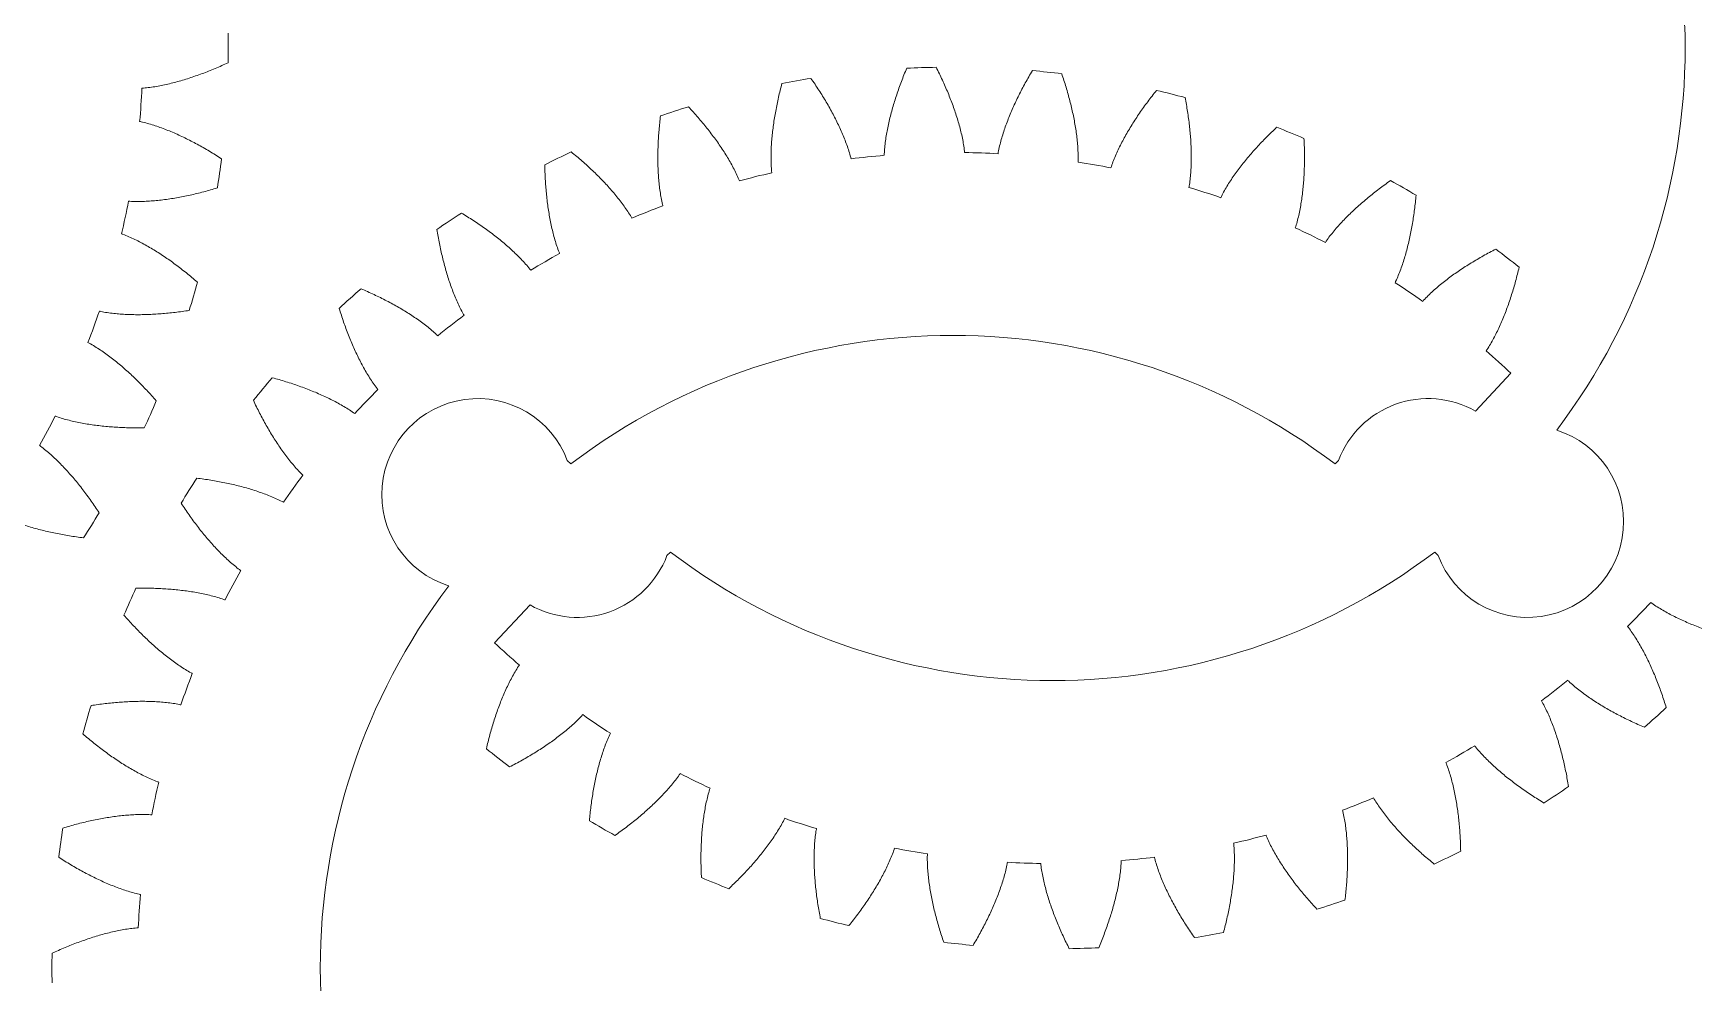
# Model space of a CAD drawing. Header units: millimetres. Extents: x 25 to 635, y 25 to 330.
# Drawn here: x 300.9 to 387.5, y 176.9 to 226.5 of the extents above; entities that cross this region are included whole.
import ezdxf

# ---------------------------------------------------------------- set-up
doc = ezdxf.new("R2010")
doc.units = ezdxf.units.MM
doc.header["$MEASUREMENT"] = 0
doc.layers.add('Single Set', color=7, linetype='Continuous', lineweight=0)

msp = doc.modelspace()

# ---------------------------------------------------------------- linework, layer by layer
at = {"layer": 'Single Set', "color": 1}
for p, q in [((376.134, 206.755), (377.988, 208.73)), ((380.374, 205.765), (380.382, 205.757)), ((328.76, 204.178), (328.94, 203.998)), ((368.81, 203.998), (368.99, 204.178)), ((334.14, 199.401), (333.96, 199.221)), ((374.19, 199.221), (374.01, 199.401)), ((322.576, 197.634), (322.568, 197.643)), ((326.816, 196.645), (324.962, 194.67))]:
    msp.add_line(p, q, dxfattribs=at)
for centre, radius, start, end in [((354.075, 225.7), 33, 322.83748, 37.16252), ((264.075, 225.7), 47, 359.0628, 0.9372), ((348.875, 177.7), 47, 91.0628, 92.9372), ((348.875, 177.7), 47, 83.0628, 84.9372), ((264.075, 225.7), 42.549, 354.82626, 357.17374), ((348.875, 177.7), 47, 99.0628, 100.9372), ((348.875, 177.7), 47, 75.0628, 76.9372), ((348.875, 177.7), 47, 107.0628, 108.9372), ((348.875, 177.7), 47, 67.0628, 68.9372), ((348.875, 177.7), 47, 115.0628, 116.9372), ((348.875, 177.7), 42.549, 94.82626, 97.17374), ((348.875, 177.7), 42.549, 86.82626, 89.17374), ((264.075, 225.7), 47, 351.0628, 352.9372), ((348.875, 177.7), 42.549, 102.82626, 105.17374), ((348.875, 177.7), 42.549, 78.82626, 81.17374), ((348.875, 177.7), 42.549, 70.82626, 73.17374), ((348.875, 177.7), 47, 59.0628, 60.9372), ((264.075, 225.7), 42.549, 346.82626, 349.17374), ((348.875, 177.7), 42.549, 110.82626, 113.17374), ((348.875, 177.7), 47, 123.0628, 124.9372), ((348.875, 177.7), 42.549, 62.82626, 65.17374), ((348.875, 177.7), 42.549, 118.82626, 121.17374), ((348.875, 177.7), 47, 51.0628, 52.9372), ((264.075, 225.7), 47, 343.0628, 344.9372), ((348.875, 177.7), 47, 131.0628, 132.9372), ((348.875, 177.7), 42.549, 54.82626, 57.17374), ((264.075, 225.7), 42.549, 338.82626, 341.17374), ((348.875, 177.7), 42.549, 126.82626, 129.17374), ((348.875, 177.7), 33, 52.83748, 127.16252), ((348.875, 177.7), 42.549, 46.82626, 49.17374), ((348.875, 177.7), 47, 139.0628, 140.9372), ((264.075, 225.7), 47, 335.0628, 336.9372), ((348.875, 177.7), 42.549, 134.82626, 137.17374), ((324.085, 202.407), 5, 20.74948, 252.34688), ((373.665, 202.407), 5, 60.40808, 159.25052), ((264.075, 225.7), 42.549, 330.82626, 333.17374), ((378.865, 200.993), 5, 200.74948, 72.34688), ((348.875, 177.7), 47, 147.0628, 148.9372), ((348.875, 177.7), 42.549, 142.82626, 145.17374), ((264.075, 225.7), 47, 327.0628, 328.9372), ((354.075, 225.7), 33, 232.83748, 307.16252), ((348.875, 177.7), 42.549, 150.82626, 153.17374), ((329.285, 200.993), 5, 240.40808, 339.25052), ((348.875, 177.7), 47, 155.0628, 156.9372), ((348.875, 177.7), 33, 142.83748, 217.16252), ((354.075, 225.7), 42.549, 314.82626, 317.17374), ((354.075, 225.7), 42.549, 226.82626, 229.17374), ((348.875, 177.7), 42.549, 158.82626, 161.17374), ((354.075, 225.7), 42.549, 306.82626, 309.17374), ((348.875, 177.7), 47, 163.0628, 164.9372), ((354.075, 225.7), 42.549, 234.82626, 237.17374), ((354.075, 225.7), 47, 311.0628, 312.9372), ((354.075, 225.7), 47, 231.0628, 232.9372), ((354.075, 225.7), 42.549, 298.82626, 301.17374), ((348.875, 177.7), 42.549, 166.82626, 169.17374), ((354.075, 225.7), 42.549, 242.82626, 245.17374), ((354.075, 225.7), 47, 303.0628, 304.9372), ((354.075, 225.7), 42.549, 290.82626, 293.17374), ((354.075, 225.7), 47, 239.0628, 240.9372), ((354.075, 225.7), 42.549, 250.82626, 253.17374), ((348.875, 177.7), 47, 171.0628, 172.9372), ((354.075, 225.7), 42.549, 282.82626, 285.17374), ((354.075, 225.7), 42.549, 258.82626, 261.17374), ((354.075, 225.7), 47, 295.0628, 296.9372), ((354.075, 225.7), 42.549, 266.82626, 269.17374), ((354.075, 225.7), 42.549, 274.82626, 277.17374), ((354.075, 225.7), 47, 247.0628, 248.9372), ((348.875, 177.7), 42.549, 174.82626, 177.17374), ((354.075, 225.7), 47, 287.0628, 288.9372), ((354.075, 225.7), 47, 255.0628, 256.9372), ((354.075, 225.7), 47, 279.0628, 280.9372), ((348.875, 177.7), 47, 179.0628, 180.9372), ((354.075, 225.7), 47, 263.0628, 264.9372), ((354.075, 225.7), 47, 271.0628, 272.9372)]:
    msp.add_arc(centre, radius, start, end, dxfattribs=at)
for points, knots in [([(306.572, 223.602), (306.597, 223.603), (306.735, 223.611), (306.986, 223.64), (307.326, 223.691), (307.666, 223.756), (308.006, 223.832), (308.347, 223.919), (308.688, 224.016), (309.028, 224.122), (309.369, 224.236), (309.71, 224.359), (310.05, 224.491), (310.39, 224.63), (310.731, 224.776), (310.956, 224.879), (311.069, 224.931)], [0, 0, 0, 0, 0.0074086, 0.041477, 0.0758152, 0.110422, 0.1452973, 0.180441, 0.2158529, 0.251533, 0.2874812, 0.3236977, 0.3601823, 0.3969351, 0.433956, 0.471245, 0.471245, 0.471245, 0.471245]), ([(346.467, 224.638), (346.419, 224.523), (346.323, 224.295), (346.189, 223.95), (346.062, 223.605), (345.943, 223.26), (345.832, 222.915), (345.729, 222.571), (345.635, 222.227), (345.55, 221.883), (345.475, 221.539), (345.411, 221.196), (345.358, 220.854), (345.319, 220.513), (345.298, 220.261), (345.296, 220.123), (345.295, 220.098)], [0, 0, 0, 0, 0.037289, 0.0743099, 0.1110627, 0.1475473, 0.1837637, 0.219712, 0.2553921, 0.290804, 0.3259477, 0.360823, 0.3954298, 0.4297679, 0.4638364, 0.471245, 0.471245, 0.471245, 0.471245]), ([(349.489, 220.245), (349.486, 220.269), (349.474, 220.407), (349.436, 220.657), (349.373, 220.995), (349.296, 221.332), (349.208, 221.67), (349.109, 222.007), (349.001, 222.344), (348.883, 222.681), (348.757, 223.018), (348.622, 223.354), (348.479, 223.689), (348.328, 224.025), (348.17, 224.359), (348.059, 224.581), (348.003, 224.692)], [0, 0, 0, 0, 0.0074086, 0.041477, 0.0758152, 0.110422, 0.1452973, 0.180441, 0.2158529, 0.251533, 0.2874812, 0.3236977, 0.3601823, 0.3969351, 0.433956, 0.471245, 0.471245, 0.471245, 0.471245]), ([(353.023, 224.517), (352.959, 224.41), (352.833, 224.196), (352.652, 223.874), (352.478, 223.55), (352.312, 223.225), (352.154, 222.899), (352.004, 222.572), (351.864, 222.244), (351.732, 221.915), (351.61, 221.586), (351.498, 221.255), (351.398, 220.924), (351.312, 220.592), (351.256, 220.345), (351.235, 220.208), (351.231, 220.184)], [0, 0, 0, 0, 0.037289, 0.0743099, 0.1110627, 0.1475473, 0.1837637, 0.219712, 0.2553921, 0.290804, 0.3259477, 0.360823, 0.3954298, 0.4297679, 0.4638364, 0.471245, 0.471245, 0.471245, 0.471245]), ([(339.958, 223.846), (339.926, 223.726), (339.864, 223.486), (339.778, 223.126), (339.7, 222.767), (339.63, 222.409), (339.568, 222.052), (339.515, 221.696), (339.47, 221.342), (339.434, 220.99), (339.407, 220.64), (339.391, 220.291), (339.386, 219.945), (339.395, 219.602), (339.41, 219.349), (339.426, 219.212), (339.429, 219.187)], [0, 0, 0, 0, 0.037289, 0.0743099, 0.1110627, 0.1475473, 0.1837637, 0.219712, 0.2553921, 0.290804, 0.3259477, 0.360823, 0.3954298, 0.4297679, 0.4638364, 0.471245, 0.471245, 0.471245, 0.471245]), ([(343.562, 219.916), (343.556, 219.94), (343.525, 220.075), (343.452, 220.317), (343.343, 220.643), (343.22, 220.966), (343.086, 221.288), (342.941, 221.608), (342.787, 221.927), (342.623, 222.244), (342.451, 222.56), (342.271, 222.874), (342.082, 223.187), (341.886, 223.498), (341.683, 223.807), (341.542, 224.011), (341.472, 224.113)], [0, 0, 0, 0, 0.0074086, 0.041477, 0.0758152, 0.110422, 0.1452973, 0.180441, 0.2158529, 0.251533, 0.2874812, 0.3236977, 0.3601823, 0.3969351, 0.433956, 0.471245, 0.471245, 0.471245, 0.471245]), ([(355.404, 219.745), (355.405, 219.77), (355.412, 219.908), (355.409, 220.161), (355.394, 220.504), (355.365, 220.849), (355.324, 221.195), (355.274, 221.543), (355.213, 221.892), (355.143, 222.242), (355.065, 222.593), (354.978, 222.945), (354.883, 223.297), (354.781, 223.65), (354.671, 224.003), (354.591, 224.238), (354.552, 224.356)], [0, 0, 0, 0, 0.0074086, 0.041477, 0.0758152, 0.110422, 0.1452973, 0.180441, 0.2158529, 0.251533, 0.2874812, 0.3236977, 0.3601823, 0.3969351, 0.433956, 0.471245, 0.471245, 0.471245, 0.471245]), ([(359.498, 223.484), (359.42, 223.387), (359.266, 223.193), (359.041, 222.899), (358.824, 222.602), (358.614, 222.303), (358.413, 222.003), (358.219, 221.7), (358.034, 221.395), (357.858, 221.088), (357.691, 220.778), (357.535, 220.466), (357.389, 220.152), (357.257, 219.835), (357.168, 219.598), (357.128, 219.466), (357.12, 219.443)], [0, 0, 0, 0, 0.037289, 0.0743099, 0.1110627, 0.1475473, 0.1837637, 0.219712, 0.2553921, 0.290804, 0.3259477, 0.360823, 0.3954298, 0.4297679, 0.4638364, 0.471245, 0.471245, 0.471245, 0.471245]), ([(361.192, 218.427), (361.196, 218.452), (361.223, 218.587), (361.255, 218.838), (361.288, 219.18), (361.307, 219.526), (361.315, 219.874), (361.313, 220.226), (361.302, 220.58), (361.281, 220.936), (361.253, 221.295), (361.216, 221.655), (361.171, 222.017), (361.118, 222.381), (361.058, 222.746), (361.013, 222.99), (360.99, 223.112)], [0, 0, 0, 0, 0.0074086, 0.041477, 0.0758152, 0.110422, 0.1452973, 0.180441, 0.2158529, 0.251533, 0.2874812, 0.3236977, 0.3601823, 0.3969351, 0.433956, 0.471245, 0.471245, 0.471245, 0.471245]), ([(310.718, 219.921), (310.614, 219.988), (310.405, 220.122), (310.089, 220.314), (309.771, 220.499), (309.452, 220.676), (309.132, 220.845), (308.811, 221.006), (308.488, 221.159), (308.164, 221.302), (307.839, 221.435), (307.512, 221.558), (307.185, 221.67), (306.855, 221.768), (306.611, 221.832), (306.475, 221.858), (306.451, 221.863)], [0, 0, 0, 0, 0.037289, 0.0743099, 0.1110627, 0.1475473, 0.1837637, 0.219712, 0.2553921, 0.290804, 0.3259477, 0.360823, 0.3954298, 0.4297679, 0.4638364, 0.471245, 0.471245, 0.471245, 0.471245]), ([(333.622, 222.156), (333.608, 222.033), (333.579, 221.787), (333.545, 221.418), (333.518, 221.051), (333.498, 220.687), (333.486, 220.325), (333.483, 219.965), (333.487, 219.609), (333.501, 219.255), (333.523, 218.904), (333.556, 218.557), (333.599, 218.213), (333.655, 217.875), (333.705, 217.626), (333.741, 217.493), (333.747, 217.469)], [0, 0, 0, 0, 0.037289, 0.0743099, 0.1110627, 0.1475473, 0.1837637, 0.219712, 0.2553921, 0.290804, 0.3259477, 0.360823, 0.3954298, 0.4297679, 0.4638364, 0.471245, 0.471245, 0.471245, 0.471245]), ([(337.738, 218.766), (337.729, 218.789), (337.679, 218.918), (337.574, 219.148), (337.42, 219.455), (337.253, 219.758), (337.076, 220.058), (336.888, 220.355), (336.691, 220.649), (336.485, 220.941), (336.27, 221.229), (336.048, 221.515), (335.818, 221.799), (335.581, 222.079), (335.336, 222.357), (335.168, 222.54), (335.084, 222.631)], [0, 0, 0, 0, 0.0074086, 0.041477, 0.0758152, 0.110422, 0.1452973, 0.180441, 0.2158529, 0.251533, 0.2874812, 0.3236977, 0.3601823, 0.3969351, 0.433956, 0.471245, 0.471245, 0.471245, 0.471245]), ([(365.766, 221.56), (365.676, 221.474), (365.496, 221.304), (365.233, 221.044), (364.976, 220.78), (364.727, 220.514), (364.486, 220.244), (364.252, 219.971), (364.026, 219.695), (363.809, 219.415), (363.6, 219.132), (363.402, 218.845), (363.214, 218.554), (363.04, 218.258), (362.919, 218.036), (362.86, 217.911), (362.85, 217.889)], [0, 0, 0, 0, 0.037289, 0.0743099, 0.1110627, 0.1475473, 0.1837637, 0.219712, 0.2553921, 0.290804, 0.3259477, 0.360823, 0.3954298, 0.4297679, 0.4638364, 0.471245, 0.471245, 0.471245, 0.471245]), ([(366.74, 216.317), (366.748, 216.34), (366.793, 216.471), (366.86, 216.715), (366.94, 217.049), (367.007, 217.389), (367.063, 217.733), (367.111, 218.081), (367.149, 218.433), (367.178, 218.789), (367.199, 219.148), (367.213, 219.51), (367.219, 219.874), (367.217, 220.242), (367.209, 220.612), (367.198, 220.86), (367.192, 220.984)], [0, 0, 0, 0, 0.0074086, 0.041477, 0.0758152, 0.110422, 0.1452973, 0.180441, 0.2158529, 0.251533, 0.2874812, 0.3236977, 0.3601823, 0.3969351, 0.433956, 0.471245, 0.471245, 0.471245, 0.471245]), ([(332.131, 216.816), (332.119, 216.838), (332.052, 216.959), (331.915, 217.171), (331.721, 217.454), (331.513, 217.731), (331.295, 218.004), (331.068, 218.272), (330.832, 218.536), (330.587, 218.796), (330.335, 219.052), (330.075, 219.304), (329.808, 219.552), (329.534, 219.797), (329.253, 220.039), (329.061, 220.196), (328.965, 220.275)], [0, 0, 0, 0, 0.0074086, 0.041477, 0.0758152, 0.110422, 0.1452973, 0.180441, 0.2158529, 0.251533, 0.2874812, 0.3236977, 0.3601823, 0.3969351, 0.433956, 0.471245, 0.471245, 0.471245, 0.471245]), ([(327.583, 219.601), (327.586, 219.476), (327.592, 219.229), (327.61, 218.859), (327.634, 218.492), (327.665, 218.129), (327.704, 217.768), (327.75, 217.412), (327.805, 217.059), (327.867, 216.711), (327.938, 216.366), (328.019, 216.027), (328.109, 215.693), (328.212, 215.365), (328.296, 215.127), (328.35, 214.999), (328.36, 214.977)], [0, 0, 0, 0, 0.037289, 0.0743099, 0.1110627, 0.1475473, 0.1837637, 0.219712, 0.2553921, 0.290804, 0.3259477, 0.360823, 0.3954298, 0.4297679, 0.4638364, 0.471245, 0.471245, 0.471245, 0.471245]), ([(305.867, 217.708), (305.891, 217.706), (306.029, 217.694), (306.282, 217.688), (306.625, 217.691), (306.971, 217.708), (307.319, 217.737), (307.668, 217.775), (308.019, 217.823), (308.371, 217.881), (308.725, 217.947), (309.079, 218.021), (309.435, 218.104), (309.791, 218.194), (310.148, 218.292), (310.385, 218.363), (310.504, 218.398)], [0, 0, 0, 0, 0.0074086, 0.041477, 0.0758152, 0.110422, 0.1452973, 0.180441, 0.2158529, 0.251533, 0.2874812, 0.3236977, 0.3601823, 0.3969351, 0.433956, 0.471245, 0.471245, 0.471245, 0.471245]), ([(371.706, 218.782), (371.605, 218.71), (371.403, 218.567), (371.106, 218.345), (370.815, 218.12), (370.531, 217.891), (370.255, 217.658), (369.985, 217.42), (369.723, 217.178), (369.469, 216.931), (369.223, 216.679), (368.987, 216.423), (368.761, 216.161), (368.547, 215.892), (368.396, 215.689), (368.32, 215.573), (368.307, 215.553)], [0, 0, 0, 0, 0.037289, 0.0743099, 0.1110627, 0.1475473, 0.1837637, 0.219712, 0.2553921, 0.290804, 0.3259477, 0.360823, 0.3954298, 0.4297679, 0.4638364, 0.471245, 0.471245, 0.471245, 0.471245]), ([(371.941, 213.455), (371.952, 213.477), (372.015, 213.6), (372.115, 213.832), (372.24, 214.152), (372.354, 214.479), (372.458, 214.812), (372.553, 215.15), (372.64, 215.494), (372.718, 215.842), (372.79, 216.194), (372.853, 216.551), (372.91, 216.911), (372.96, 217.275), (373.003, 217.643), (373.026, 217.89), (373.038, 218.013)], [0, 0, 0, 0, 0.0074086, 0.041477, 0.0758152, 0.110422, 0.1452973, 0.180441, 0.2158529, 0.251533, 0.2874812, 0.3236977, 0.3601823, 0.3969351, 0.433956, 0.471245, 0.471245, 0.471245, 0.471245]), ([(326.85, 214.105), (326.835, 214.125), (326.752, 214.235), (326.587, 214.427), (326.355, 214.68), (326.111, 214.925), (325.857, 215.165), (325.595, 215.399), (325.324, 215.627), (325.046, 215.85), (324.76, 216.069), (324.468, 216.282), (324.169, 216.491), (323.863, 216.696), (323.551, 216.896), (323.34, 217.025), (323.234, 217.089)], [0, 0, 0, 0, 0.0074086, 0.041477, 0.0758152, 0.110422, 0.1452973, 0.180441, 0.2158529, 0.251533, 0.2874812, 0.3236977, 0.3601823, 0.3969351, 0.433956, 0.471245, 0.471245, 0.471245, 0.471245]), ([(309.46, 213.486), (309.366, 213.567), (309.178, 213.728), (308.891, 213.962), (308.603, 214.19), (308.311, 214.41), (308.018, 214.622), (307.722, 214.826), (307.424, 215.022), (307.123, 215.209), (306.819, 215.386), (306.513, 215.553), (306.204, 215.709), (305.892, 215.852), (305.658, 215.95), (305.528, 215.995), (305.504, 216.003)], [0, 0, 0, 0, 0.037289, 0.0743099, 0.1110627, 0.1475473, 0.1837637, 0.219712, 0.2553921, 0.290804, 0.3259477, 0.360823, 0.3954298, 0.4297679, 0.4638364, 0.471245, 0.471245, 0.471245, 0.471245]), ([(321.959, 216.23), (321.979, 216.107), (322.02, 215.863), (322.088, 215.499), (322.163, 215.139), (322.245, 214.783), (322.333, 214.432), (322.429, 214.085), (322.532, 213.744), (322.642, 213.407), (322.761, 213.076), (322.888, 212.752), (323.024, 212.433), (323.171, 212.123), (323.288, 211.898), (323.359, 211.78), (323.371, 211.759)], [0, 0, 0, 0, 0.037289, 0.0743099, 0.1110627, 0.1475473, 0.1837637, 0.219712, 0.2553921, 0.290804, 0.3259477, 0.360823, 0.3954298, 0.4297679, 0.4638364, 0.471245, 0.471245, 0.471245, 0.471245]), ([(377.201, 215.205), (377.091, 215.148), (376.871, 215.034), (376.546, 214.856), (376.227, 214.673), (375.914, 214.486), (375.608, 214.293), (375.307, 214.095), (375.014, 213.892), (374.728, 213.683), (374.45, 213.468), (374.181, 213.247), (373.92, 213.019), (373.671, 212.783), (373.493, 212.603), (373.402, 212.499), (373.386, 212.48)], [0, 0, 0, 0, 0.037289, 0.0743099, 0.1110627, 0.1475473, 0.1837637, 0.219712, 0.2553921, 0.290804, 0.3259477, 0.360823, 0.3954298, 0.4297679, 0.4638364, 0.471245, 0.471245, 0.471245, 0.471245]), ([(376.692, 209.897), (376.706, 209.917), (376.786, 210.03), (376.917, 210.246), (377.086, 210.545), (377.244, 210.853), (377.393, 211.169), (377.535, 211.49), (377.668, 211.818), (377.795, 212.152), (377.914, 212.491), (378.027, 212.835), (378.133, 213.184), (378.233, 213.538), (378.327, 213.896), (378.384, 214.137), (378.413, 214.258)], [0, 0, 0, 0, 0.0074086, 0.041477, 0.0758152, 0.110422, 0.1452973, 0.180441, 0.2158529, 0.251533, 0.2874812, 0.3236977, 0.3601823, 0.3969351, 0.433956, 0.471245, 0.471245, 0.471245, 0.471245]), ([(321.998, 210.685), (321.98, 210.703), (321.882, 210.801), (321.693, 210.968), (321.427, 211.186), (321.151, 211.395), (320.867, 211.597), (320.575, 211.792), (320.275, 211.98), (319.968, 212.163), (319.655, 212.339), (319.336, 212.51), (319.01, 212.675), (318.679, 212.835), (318.343, 212.99), (318.115, 213.088), (318.001, 213.137)], [0, 0, 0, 0, 0.0074086, 0.041477, 0.0758152, 0.110422, 0.1452973, 0.180441, 0.2158529, 0.251533, 0.2874812, 0.3236977, 0.3601823, 0.3969351, 0.433956, 0.471245, 0.471245, 0.471245, 0.471245]), ([(304.348, 211.969), (304.372, 211.964), (304.507, 211.933), (304.756, 211.892), (305.097, 211.847), (305.442, 211.816), (305.79, 211.796), (306.141, 211.785), (306.495, 211.784), (306.852, 211.792), (307.211, 211.808), (307.572, 211.833), (307.936, 211.865), (308.301, 211.905), (308.669, 211.952), (308.913, 211.989), (309.036, 212.008)], [0, 0, 0, 0, 0.0074086, 0.041477, 0.0758152, 0.110422, 0.1452973, 0.180441, 0.2158529, 0.251533, 0.2874812, 0.3236977, 0.3601823, 0.3969351, 0.433956, 0.471245, 0.471245, 0.471245, 0.471245]), ([(316.859, 212.109), (316.896, 211.99), (316.97, 211.754), (317.089, 211.403), (317.213, 211.057), (317.343, 210.716), (317.48, 210.381), (317.622, 210.051), (317.772, 209.727), (317.928, 209.409), (318.091, 209.098), (318.262, 208.794), (318.442, 208.497), (318.631, 208.211), (318.777, 208.005), (318.864, 207.897), (318.88, 207.878)], [0, 0, 0, 0, 0.037289, 0.0743099, 0.1110627, 0.1475473, 0.1837637, 0.219712, 0.2553921, 0.290804, 0.3259477, 0.360823, 0.3954298, 0.4297679, 0.4638364, 0.471245, 0.471245, 0.471245, 0.471245]), ([(307.319, 207.288), (307.236, 207.381), (307.073, 207.567), (306.822, 207.839), (306.567, 208.105), (306.31, 208.363), (306.049, 208.614), (305.784, 208.857), (305.516, 209.093), (305.244, 209.32), (304.968, 209.537), (304.688, 209.746), (304.404, 209.943), (304.114, 210.128), (303.897, 210.257), (303.774, 210.32), (303.752, 210.331)], [0, 0, 0, 0, 0.037289, 0.0743099, 0.1110627, 0.1475473, 0.1837637, 0.219712, 0.2553921, 0.290804, 0.3259477, 0.360823, 0.3954298, 0.4297679, 0.4638364, 0.471245, 0.471245, 0.471245, 0.471245]), ([(317.669, 206.624), (317.649, 206.639), (317.538, 206.722), (317.327, 206.861), (317.034, 207.04), (316.732, 207.209), (316.422, 207.369), (316.105, 207.521), (315.782, 207.666), (315.453, 207.804), (315.118, 207.936), (314.778, 208.06), (314.433, 208.179), (314.083, 208.291), (313.729, 208.397), (313.49, 208.463), (313.37, 208.496)], [0, 0, 0, 0, 0.0074086, 0.041477, 0.0758152, 0.110422, 0.1452973, 0.180441, 0.2158529, 0.251533, 0.2874812, 0.3236977, 0.3601823, 0.3969351, 0.433956, 0.471245, 0.471245, 0.471245, 0.471245]), ([(312.382, 207.318), (312.435, 207.206), (312.541, 206.982), (312.707, 206.651), (312.879, 206.326), (313.055, 206.007), (313.237, 205.693), (313.424, 205.386), (313.617, 205.086), (313.816, 204.793), (314.021, 204.508), (314.233, 204.231), (314.452, 203.962), (314.679, 203.705), (314.852, 203.521), (314.953, 203.426), (314.972, 203.41)], [0, 0, 0, 0, 0.037289, 0.0743099, 0.1110627, 0.1475473, 0.1837637, 0.219712, 0.2553921, 0.290804, 0.3259477, 0.360823, 0.3954298, 0.4297679, 0.4638364, 0.471245, 0.471245, 0.471245, 0.471245]), ([(302.045, 206.498), (302.068, 206.489), (302.197, 206.44), (302.439, 206.364), (302.77, 206.273), (303.107, 206.194), (303.449, 206.125), (303.795, 206.066), (304.146, 206.016), (304.5, 205.974), (304.858, 205.94), (305.219, 205.914), (305.584, 205.895), (305.951, 205.884), (306.321, 205.879), (306.569, 205.882), (306.693, 205.884)], [0, 0, 0, 0, 0.0074086, 0.041477, 0.0758152, 0.110422, 0.1452973, 0.180441, 0.2158529, 0.251533, 0.2874812, 0.3236977, 0.3601823, 0.3969351, 0.433956, 0.471245, 0.471245, 0.471245, 0.471245]), ([(304.335, 201.449), (304.267, 201.553), (304.131, 201.76), (303.92, 202.064), (303.705, 202.362), (303.486, 202.654), (303.262, 202.939), (303.034, 203.217), (302.801, 203.487), (302.563, 203.749), (302.32, 204.004), (302.072, 204.249), (301.818, 204.484), (301.558, 204.707), (301.36, 204.865), (301.247, 204.945), (301.227, 204.959)], [0, 0, 0, 0, 0.037289, 0.0743099, 0.1110627, 0.1475473, 0.1837637, 0.219712, 0.2553921, 0.290804, 0.3259477, 0.360823, 0.3954298, 0.4297679, 0.4638364, 0.471245, 0.471245, 0.471245, 0.471245]), ([(313.947, 201.999), (313.925, 202.011), (313.804, 202.078), (313.576, 202.186), (313.261, 202.323), (312.938, 202.448), (312.609, 202.564), (312.274, 202.67), (311.934, 202.769), (311.589, 202.86), (311.239, 202.943), (310.885, 203.019), (310.527, 203.089), (310.164, 203.151), (309.798, 203.207), (309.553, 203.239), (309.429, 203.255)], [0, 0, 0, 0, 0.0074086, 0.041477, 0.0758152, 0.110422, 0.1452973, 0.180441, 0.2158529, 0.251533, 0.2874812, 0.3236977, 0.3601823, 0.3969351, 0.433956, 0.471245, 0.471245, 0.471245, 0.471245]), ([(308.615, 201.951), (308.683, 201.847), (308.819, 201.64), (309.03, 201.336), (309.245, 201.038), (309.464, 200.746), (309.688, 200.461), (309.916, 200.183), (310.149, 199.913), (310.387, 199.65), (310.629, 199.396), (310.878, 199.151), (311.132, 198.916), (311.392, 198.693), (311.59, 198.534), (311.703, 198.455), (311.723, 198.441)], [0, 0, 0, 0, 0.037289, 0.0743099, 0.1110627, 0.1475473, 0.1837637, 0.219712, 0.2553921, 0.290804, 0.3259477, 0.360823, 0.3954298, 0.4297679, 0.4638364, 0.471245, 0.471245, 0.471245, 0.471245]), ([(299.003, 201.4), (299.025, 201.389), (299.146, 201.322), (299.374, 201.213), (299.689, 201.077), (300.012, 200.952), (300.341, 200.836), (300.676, 200.729), (301.016, 200.631), (301.361, 200.54), (301.711, 200.456), (302.065, 200.38), (302.423, 200.311), (302.786, 200.249), (303.152, 200.193), (303.397, 200.161), (303.521, 200.145)], [0, 0, 0, 0, 0.0074086, 0.041477, 0.0758152, 0.110422, 0.1452973, 0.180441, 0.2158529, 0.251533, 0.2874812, 0.3236977, 0.3601823, 0.3969351, 0.433956, 0.471245, 0.471245, 0.471245, 0.471245]), ([(310.905, 196.902), (310.882, 196.911), (310.753, 196.96), (310.511, 197.035), (310.18, 197.127), (309.843, 197.206), (309.501, 197.274), (309.155, 197.334), (308.804, 197.384), (308.45, 197.426), (308.092, 197.46), (307.731, 197.486), (307.366, 197.505), (306.999, 197.516), (306.629, 197.52), (306.381, 197.518), (306.257, 197.516)], [0, 0, 0, 0, 0.0074086, 0.041477, 0.0758152, 0.110422, 0.1452973, 0.180441, 0.2158529, 0.251533, 0.2874812, 0.3236977, 0.3601823, 0.3969351, 0.433956, 0.471245, 0.471245, 0.471245, 0.471245]), ([(385.281, 196.776), (385.301, 196.761), (385.412, 196.678), (385.623, 196.539), (385.916, 196.36), (386.218, 196.191), (386.528, 196.031), (386.845, 195.878), (387.168, 195.733), (387.497, 195.595), (387.832, 195.464), (388.172, 195.34), (388.517, 195.221), (388.867, 195.109), (389.221, 195.003), (389.46, 194.937), (389.58, 194.904)], [0, 0, 0, 0, 0.0074086, 0.041477, 0.0758152, 0.110422, 0.1452973, 0.180441, 0.2158529, 0.251533, 0.2874812, 0.3236977, 0.3601823, 0.3969351, 0.433956, 0.471245, 0.471245, 0.471245, 0.471245]), ([(305.631, 196.112), (305.714, 196.018), (305.877, 195.832), (306.128, 195.56), (306.383, 195.295), (306.64, 195.037), (306.901, 194.786), (307.166, 194.542), (307.434, 194.307), (307.706, 194.08), (307.982, 193.862), (308.262, 193.654), (308.546, 193.456), (308.836, 193.272), (309.053, 193.143), (309.176, 193.08), (309.198, 193.069)], [0, 0, 0, 0, 0.037289, 0.0743099, 0.1110627, 0.1475473, 0.1837637, 0.219712, 0.2553921, 0.290804, 0.3259477, 0.360823, 0.3954298, 0.4297679, 0.4638364, 0.471245, 0.471245, 0.471245, 0.471245]), ([(386.091, 191.291), (386.054, 191.41), (385.98, 191.646), (385.861, 191.997), (385.737, 192.343), (385.607, 192.684), (385.47, 193.019), (385.327, 193.349), (385.178, 193.673), (385.022, 193.991), (384.859, 194.302), (384.688, 194.606), (384.508, 194.902), (384.319, 195.189), (384.173, 195.395), (384.086, 195.503), (384.07, 195.522)], [0, 0, 0, 0, 0.037289, 0.0743099, 0.1110627, 0.1475473, 0.1837637, 0.219712, 0.2553921, 0.290804, 0.3259477, 0.360823, 0.3954298, 0.4297679, 0.4638364, 0.471245, 0.471245, 0.471245, 0.471245]), ([(326.258, 193.503), (326.244, 193.483), (326.164, 193.37), (326.033, 193.153), (325.864, 192.854), (325.706, 192.546), (325.557, 192.231), (325.415, 191.909), (325.282, 191.581), (325.155, 191.248), (325.036, 190.909), (324.923, 190.564), (324.817, 190.215), (324.717, 189.862), (324.623, 189.504), (324.566, 189.263), (324.537, 189.142)], [0, 0, 0, 0, 0.0074086, 0.041477, 0.0758152, 0.110422, 0.1452973, 0.180441, 0.2158529, 0.251533, 0.2874812, 0.3236977, 0.3601823, 0.3969351, 0.433956, 0.471245, 0.471245, 0.471245, 0.471245]), ([(380.952, 192.714), (380.97, 192.697), (381.067, 192.599), (381.257, 192.432), (381.523, 192.214), (381.799, 192.005), (382.083, 191.803), (382.375, 191.608), (382.675, 191.419), (382.982, 191.237), (383.295, 191.06), (383.614, 190.89), (383.94, 190.724), (384.271, 190.565), (384.607, 190.41), (384.834, 190.312), (384.949, 190.262)], [0, 0, 0, 0, 0.0074086, 0.041477, 0.0758152, 0.110422, 0.1452973, 0.180441, 0.2158529, 0.251533, 0.2874812, 0.3236977, 0.3601823, 0.3969351, 0.433956, 0.471245, 0.471245, 0.471245, 0.471245]), ([(308.602, 191.431), (308.578, 191.436), (308.443, 191.467), (308.194, 191.508), (307.853, 191.553), (307.508, 191.584), (307.16, 191.604), (306.809, 191.615), (306.455, 191.616), (306.098, 191.608), (305.739, 191.592), (305.377, 191.567), (305.014, 191.535), (304.649, 191.495), (304.281, 191.448), (304.037, 191.411), (303.914, 191.392)], [0, 0, 0, 0, 0.0074086, 0.041477, 0.0758152, 0.110422, 0.1452973, 0.180441, 0.2158529, 0.251533, 0.2874812, 0.3236977, 0.3601823, 0.3969351, 0.433956, 0.471245, 0.471245, 0.471245, 0.471245]), ([(380.991, 187.17), (380.971, 187.293), (380.93, 187.537), (380.862, 187.901), (380.787, 188.261), (380.705, 188.617), (380.616, 188.968), (380.521, 189.314), (380.418, 189.656), (380.308, 189.993), (380.189, 190.323), (380.062, 190.648), (379.926, 190.967), (379.779, 191.277), (379.662, 191.501), (379.591, 191.62), (379.579, 191.641)], [0, 0, 0, 0, 0.037289, 0.0743099, 0.1110627, 0.1475473, 0.1837637, 0.219712, 0.2553921, 0.290804, 0.3259477, 0.360823, 0.3954298, 0.4297679, 0.4638364, 0.471245, 0.471245, 0.471245, 0.471245]), ([(325.749, 188.195), (325.859, 188.252), (326.079, 188.366), (326.404, 188.544), (326.723, 188.726), (327.036, 188.914), (327.342, 189.107), (327.642, 189.305), (327.936, 189.508), (328.222, 189.717), (328.5, 189.932), (328.769, 190.153), (329.03, 190.381), (329.279, 190.617), (329.457, 190.797), (329.548, 190.901), (329.564, 190.92)], [0, 0, 0, 0, 0.037289, 0.0743099, 0.1110627, 0.1475473, 0.1837637, 0.219712, 0.2553921, 0.290804, 0.3259477, 0.360823, 0.3954298, 0.4297679, 0.4638364, 0.471245, 0.471245, 0.471245, 0.471245]), ([(303.49, 189.914), (303.584, 189.833), (303.772, 189.672), (304.059, 189.437), (304.347, 189.21), (304.639, 188.99), (304.932, 188.778), (305.228, 188.574), (305.526, 188.378), (305.827, 188.191), (306.131, 188.014), (306.437, 187.847), (306.746, 187.69), (307.058, 187.548), (307.291, 187.45), (307.422, 187.405), (307.446, 187.397)], [0, 0, 0, 0, 0.037289, 0.0743099, 0.1110627, 0.1475473, 0.1837637, 0.219712, 0.2553921, 0.290804, 0.3259477, 0.360823, 0.3954298, 0.4297679, 0.4638364, 0.471245, 0.471245, 0.471245, 0.471245]), ([(331.009, 189.945), (330.998, 189.923), (330.935, 189.8), (330.835, 189.568), (330.71, 189.248), (330.596, 188.921), (330.492, 188.588), (330.397, 188.25), (330.31, 187.906), (330.232, 187.558), (330.16, 187.206), (330.097, 186.849), (330.04, 186.489), (329.99, 186.125), (329.947, 185.757), (329.924, 185.51), (329.912, 185.387)], [0, 0, 0, 0, 0.0074086, 0.041477, 0.0758152, 0.110422, 0.1452973, 0.180441, 0.2158529, 0.251533, 0.2874812, 0.3236977, 0.3601823, 0.3969351, 0.433956, 0.471245, 0.471245, 0.471245, 0.471245]), ([(376.1, 189.295), (376.115, 189.275), (376.198, 189.165), (376.363, 188.973), (376.595, 188.72), (376.839, 188.474), (377.093, 188.235), (377.355, 188.001), (377.626, 187.773), (377.904, 187.549), (378.19, 187.331), (378.482, 187.117), (378.781, 186.908), (379.087, 186.704), (379.399, 186.504), (379.61, 186.375), (379.716, 186.31)], [0, 0, 0, 0, 0.0074086, 0.041477, 0.0758152, 0.110422, 0.1452973, 0.180441, 0.2158529, 0.251533, 0.2874812, 0.3236977, 0.3601823, 0.3969351, 0.433956, 0.471245, 0.471245, 0.471245, 0.471245]), ([(375.367, 183.799), (375.364, 183.923), (375.358, 184.171), (375.34, 184.541), (375.316, 184.908), (375.285, 185.271), (375.246, 185.631), (375.2, 185.988), (375.145, 186.341), (375.083, 186.689), (375.012, 187.033), (374.931, 187.373), (374.841, 187.707), (374.738, 188.034), (374.654, 188.273), (374.6, 188.4), (374.59, 188.423)], [0, 0, 0, 0, 0.037289, 0.0743099, 0.1110627, 0.1475473, 0.1837637, 0.219712, 0.2553921, 0.290804, 0.3259477, 0.360823, 0.3954298, 0.4297679, 0.4638364, 0.471245, 0.471245, 0.471245, 0.471245]), ([(331.244, 184.618), (331.345, 184.69), (331.547, 184.833), (331.844, 185.054), (332.135, 185.279), (332.418, 185.509), (332.695, 185.742), (332.965, 185.98), (333.227, 186.222), (333.481, 186.469), (333.727, 186.721), (333.963, 186.977), (334.189, 187.239), (334.403, 187.508), (334.554, 187.71), (334.63, 187.826), (334.643, 187.847)], [0, 0, 0, 0, 0.037289, 0.0743099, 0.1110627, 0.1475473, 0.1837637, 0.219712, 0.2553921, 0.290804, 0.3259477, 0.360823, 0.3954298, 0.4297679, 0.4638364, 0.471245, 0.471245, 0.471245, 0.471245]), ([(336.21, 187.083), (336.202, 187.06), (336.157, 186.929), (336.09, 186.685), (336.01, 186.351), (335.943, 186.011), (335.886, 185.667), (335.839, 185.319), (335.801, 184.967), (335.772, 184.611), (335.751, 184.252), (335.737, 183.89), (335.731, 183.525), (335.733, 183.158), (335.741, 182.788), (335.752, 182.54), (335.758, 182.416)], [0, 0, 0, 0, 0.0074086, 0.041477, 0.0758152, 0.110422, 0.1452973, 0.180441, 0.2158529, 0.251533, 0.2874812, 0.3236977, 0.3601823, 0.3969351, 0.433956, 0.471245, 0.471245, 0.471245, 0.471245]), ([(370.819, 186.584), (370.831, 186.562), (370.898, 186.441), (371.035, 186.228), (371.229, 185.946), (371.437, 185.668), (371.655, 185.396), (371.882, 185.128), (372.118, 184.864), (372.363, 184.604), (372.615, 184.348), (372.875, 184.096), (373.142, 183.847), (373.416, 183.603), (373.697, 183.361), (373.889, 183.204), (373.985, 183.125)], [0, 0, 0, 0, 0.0074086, 0.041477, 0.0758152, 0.110422, 0.1452973, 0.180441, 0.2158529, 0.251533, 0.2874812, 0.3236977, 0.3601823, 0.3969351, 0.433956, 0.471245, 0.471245, 0.471245, 0.471245]), ([(307.083, 185.692), (307.059, 185.694), (306.921, 185.706), (306.668, 185.712), (306.325, 185.709), (305.979, 185.691), (305.631, 185.663), (305.282, 185.625), (304.931, 185.576), (304.579, 185.519), (304.225, 185.453), (303.871, 185.378), (303.515, 185.296), (303.159, 185.206), (302.802, 185.108), (302.565, 185.037), (302.446, 185.001)], [0, 0, 0, 0, 0.0074086, 0.041477, 0.0758152, 0.110422, 0.1452973, 0.180441, 0.2158529, 0.251533, 0.2874812, 0.3236977, 0.3601823, 0.3969351, 0.433956, 0.471245, 0.471245, 0.471245, 0.471245]), ([(337.184, 181.84), (337.274, 181.925), (337.454, 182.096), (337.717, 182.356), (337.974, 182.619), (338.223, 182.886), (338.464, 183.156), (338.698, 183.429), (338.924, 183.705), (339.141, 183.985), (339.35, 184.268), (339.548, 184.555), (339.735, 184.846), (339.91, 185.141), (340.031, 185.363), (340.09, 185.489), (340.1, 185.511)], [0, 0, 0, 0, 0.037289, 0.0743099, 0.1110627, 0.1475473, 0.1837637, 0.219712, 0.2553921, 0.290804, 0.3259477, 0.360823, 0.3954298, 0.4297679, 0.4638364, 0.471245, 0.471245, 0.471245, 0.471245]), ([(369.328, 181.244), (369.342, 181.367), (369.371, 181.613), (369.405, 181.982), (369.432, 182.349), (369.452, 182.713), (369.464, 183.075), (369.467, 183.434), (369.463, 183.791), (369.449, 184.145), (369.427, 184.496), (369.394, 184.843), (369.351, 185.187), (369.294, 185.525), (369.245, 185.773), (369.209, 185.907), (369.203, 185.931)], [0, 0, 0, 0, 0.037289, 0.0743099, 0.1110627, 0.1475473, 0.1837637, 0.219712, 0.2553921, 0.290804, 0.3259477, 0.360823, 0.3954298, 0.4297679, 0.4638364, 0.471245, 0.471245, 0.471245, 0.471245]), ([(341.758, 184.972), (341.754, 184.948), (341.727, 184.812), (341.695, 184.561), (341.662, 184.22), (341.643, 183.874), (341.635, 183.525), (341.637, 183.174), (341.648, 182.82), (341.668, 182.464), (341.697, 182.105), (341.734, 181.745), (341.779, 181.383), (341.832, 181.019), (341.892, 180.654), (341.937, 180.41), (341.96, 180.288)], [0, 0, 0, 0, 0.0074086, 0.041477, 0.0758152, 0.110422, 0.1452973, 0.180441, 0.2158529, 0.251533, 0.2874812, 0.3236977, 0.3601823, 0.3969351, 0.433956, 0.471245, 0.471245, 0.471245, 0.471245]), ([(365.212, 184.634), (365.221, 184.611), (365.271, 184.482), (365.376, 184.252), (365.53, 183.945), (365.697, 183.642), (365.874, 183.342), (366.062, 183.045), (366.259, 182.75), (366.465, 182.459), (366.68, 182.17), (366.902, 181.884), (367.132, 181.601), (367.369, 181.321), (367.614, 181.042), (367.781, 180.86), (367.866, 180.769)], [0, 0, 0, 0, 0.0074086, 0.041477, 0.0758152, 0.110422, 0.1452973, 0.180441, 0.2158529, 0.251533, 0.2874812, 0.3236977, 0.3601823, 0.3969351, 0.433956, 0.471245, 0.471245, 0.471245, 0.471245]), ([(343.452, 179.916), (343.53, 180.013), (343.684, 180.207), (343.909, 180.501), (344.126, 180.798), (344.336, 181.096), (344.537, 181.397), (344.731, 181.7), (344.916, 182.005), (345.092, 182.312), (345.259, 182.622), (345.415, 182.934), (345.561, 183.248), (345.693, 183.565), (345.782, 183.801), (345.822, 183.934), (345.83, 183.957)], [0, 0, 0, 0, 0.037289, 0.0743099, 0.1110627, 0.1475473, 0.1837637, 0.219712, 0.2553921, 0.290804, 0.3259477, 0.360823, 0.3954298, 0.4297679, 0.4638364, 0.471245, 0.471245, 0.471245, 0.471245]), ([(347.546, 183.655), (347.545, 183.63), (347.538, 183.492), (347.541, 183.239), (347.556, 182.896), (347.585, 182.551), (347.626, 182.204), (347.676, 181.857), (347.737, 181.508), (347.807, 181.158), (347.885, 180.807), (347.972, 180.455), (348.067, 180.103), (348.169, 179.75), (348.279, 179.396), (348.359, 179.162), (348.398, 179.044)], [0, 0, 0, 0, 0.0074086, 0.041477, 0.0758152, 0.110422, 0.1452973, 0.180441, 0.2158529, 0.251533, 0.2874812, 0.3236977, 0.3601823, 0.3969351, 0.433956, 0.471245, 0.471245, 0.471245, 0.471245]), ([(362.992, 179.554), (363.024, 179.674), (363.086, 179.914), (363.172, 180.274), (363.249, 180.633), (363.32, 180.991), (363.382, 181.348), (363.435, 181.703), (363.48, 182.057), (363.516, 182.41), (363.543, 182.76), (363.559, 183.109), (363.564, 183.455), (363.555, 183.798), (363.54, 184.051), (363.524, 184.188), (363.521, 184.212)], [0, 0, 0, 0, 0.037289, 0.0743099, 0.1110627, 0.1475473, 0.1837637, 0.219712, 0.2553921, 0.290804, 0.3259477, 0.360823, 0.3954298, 0.4297679, 0.4638364, 0.471245, 0.471245, 0.471245, 0.471245]), ([(302.232, 183.479), (302.336, 183.412), (302.545, 183.278), (302.861, 183.086), (303.179, 182.901), (303.498, 182.724), (303.818, 182.554), (304.139, 182.393), (304.462, 182.241), (304.786, 182.098), (305.111, 181.965), (305.438, 181.842), (305.765, 181.73), (306.094, 181.632), (306.339, 181.568), (306.475, 181.542), (306.499, 181.537)], [0, 0, 0, 0, 0.037289, 0.0743099, 0.1110627, 0.1475473, 0.1837637, 0.219712, 0.2553921, 0.290804, 0.3259477, 0.360823, 0.3954298, 0.4297679, 0.4638364, 0.471245, 0.471245, 0.471245, 0.471245]), ([(349.927, 178.883), (349.991, 178.99), (350.117, 179.203), (350.298, 179.526), (350.472, 179.85), (350.638, 180.175), (350.796, 180.501), (350.946, 180.828), (351.086, 181.156), (351.218, 181.484), (351.34, 181.814), (351.452, 182.145), (351.552, 182.476), (351.638, 182.808), (351.694, 183.055), (351.715, 183.192), (351.719, 183.216)], [0, 0, 0, 0, 0.037289, 0.0743099, 0.1110627, 0.1475473, 0.1837637, 0.219712, 0.2553921, 0.290804, 0.3259477, 0.360823, 0.3954298, 0.4297679, 0.4638364, 0.471245, 0.471245, 0.471245, 0.471245]), ([(353.461, 183.155), (353.464, 183.131), (353.476, 182.993), (353.514, 182.743), (353.577, 182.405), (353.654, 182.068), (353.742, 181.73), (353.841, 181.393), (353.949, 181.056), (354.067, 180.719), (354.193, 180.382), (354.328, 180.046), (354.471, 179.71), (354.622, 179.375), (354.78, 179.04), (354.891, 178.819), (354.947, 178.708)], [0, 0, 0, 0, 0.0074086, 0.041477, 0.0758152, 0.110422, 0.1452973, 0.180441, 0.2158529, 0.251533, 0.2874812, 0.3236977, 0.3601823, 0.3969351, 0.433956, 0.471245, 0.471245, 0.471245, 0.471245]), ([(356.483, 178.762), (356.531, 178.876), (356.627, 179.105), (356.761, 179.45), (356.888, 179.795), (357.007, 180.14), (357.118, 180.484), (357.221, 180.829), (357.315, 181.173), (357.4, 181.517), (357.475, 181.861), (357.539, 182.203), (357.592, 182.545), (357.631, 182.887), (357.652, 183.139), (357.654, 183.277), (357.655, 183.302)], [0, 0, 0, 0, 0.037289, 0.0743099, 0.1110627, 0.1475473, 0.1837637, 0.219712, 0.2553921, 0.290804, 0.3259477, 0.360823, 0.3954298, 0.4297679, 0.4638364, 0.471245, 0.471245, 0.471245, 0.471245]), ([(359.388, 183.484), (359.394, 183.46), (359.425, 183.325), (359.498, 183.083), (359.607, 182.757), (359.73, 182.434), (359.864, 182.112), (360.009, 181.791), (360.163, 181.473), (360.327, 181.155), (360.499, 180.84), (360.679, 180.526), (360.868, 180.213), (361.064, 179.902), (361.267, 179.593), (361.408, 179.389), (361.478, 179.287)], [0, 0, 0, 0, 0.0074086, 0.041477, 0.0758152, 0.110422, 0.1452973, 0.180441, 0.2158529, 0.251533, 0.2874812, 0.3236977, 0.3601823, 0.3969351, 0.433956, 0.471245, 0.471245, 0.471245, 0.471245]), ([(306.378, 179.798), (306.353, 179.797), (306.215, 179.789), (305.964, 179.76), (305.624, 179.709), (305.284, 179.644), (304.944, 179.567), (304.603, 179.481), (304.262, 179.384), (303.922, 179.278), (303.581, 179.163), (303.24, 179.04), (302.9, 178.909), (302.559, 178.77), (302.219, 178.624), (301.994, 178.52), (301.881, 178.469)], [0, 0, 0, 0, 0.0074086, 0.041477, 0.0758152, 0.110422, 0.1452973, 0.180441, 0.2158529, 0.251533, 0.2874812, 0.3236977, 0.3601823, 0.3969351, 0.433956, 0.471245, 0.471245, 0.471245, 0.471245])]:
    msp.add_open_spline(points, degree=3, knots=knots, dxfattribs=at)

doc.saveas('drawing.dxf')
